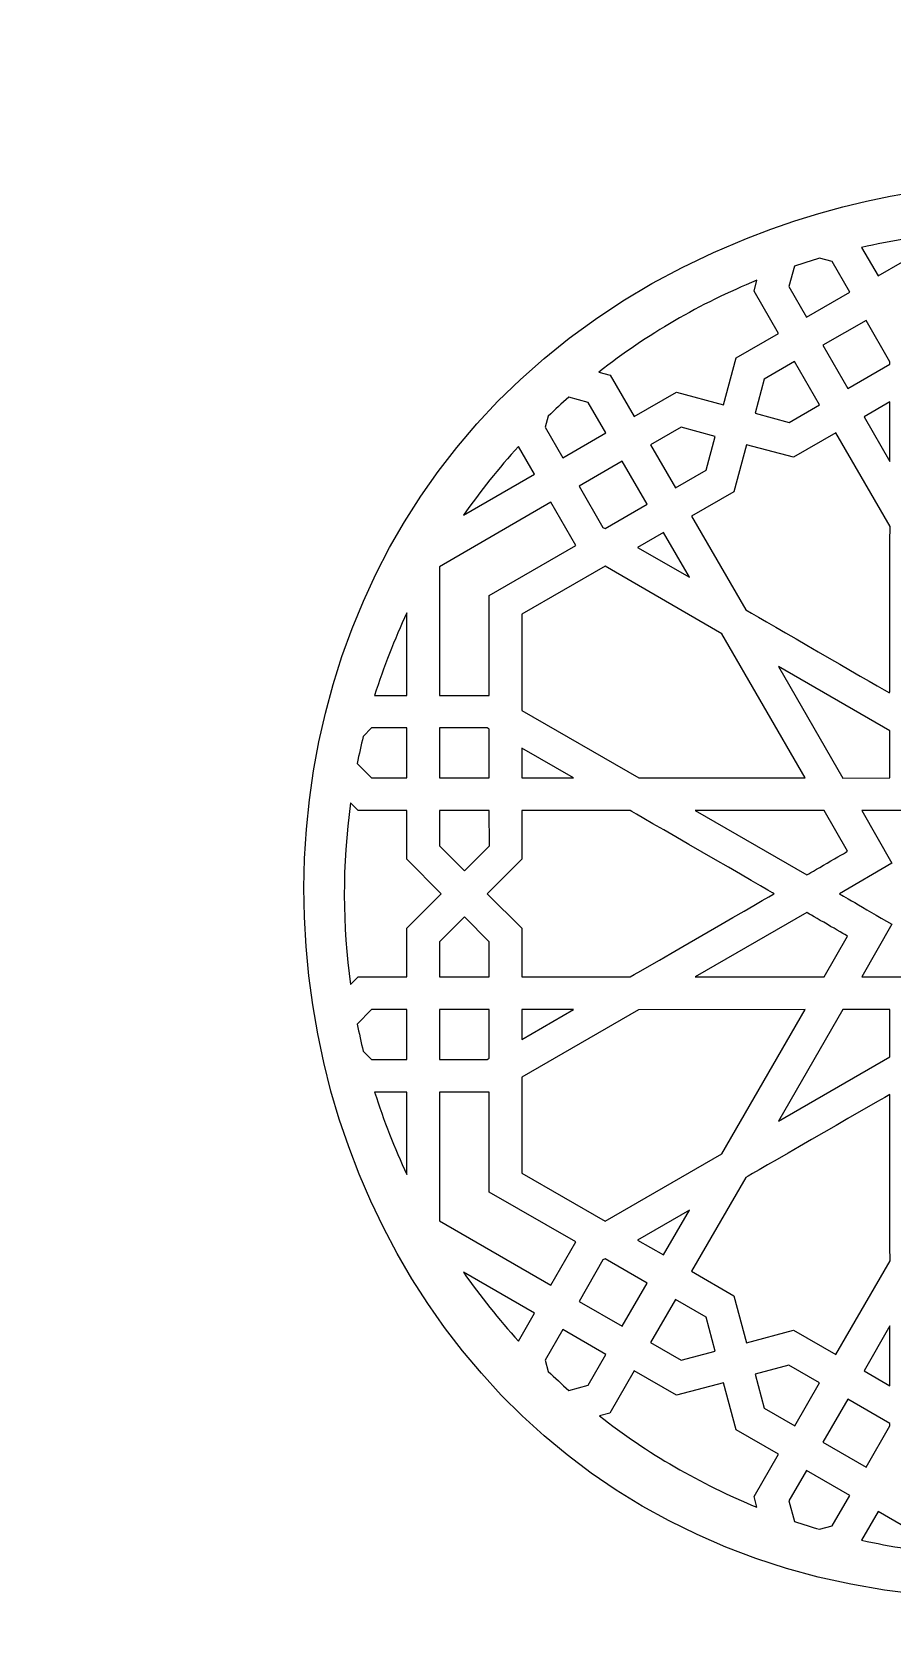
# Model space of a CAD drawing. Header units: millimetres. Extents: x -69 to 50, y -52 to 61.
# Drawn here: x -69 to -8.2, y -51.6 to 60.8 of the extents above; entities that cross this region are included whole.
import ezdxf

# ---------------------------------------------------------------- set-up
doc = ezdxf.new("R2010")
doc.units = ezdxf.units.MM
doc.header["$MEASUREMENT"] = 0
doc.layers.add('layer 1', color=7, linetype='Continuous')

msp = doc.modelspace()

# ---------------------------------------------------------------- linework, layer by layer
at = {"layer": 'layer 1', "color": 250}
for points, knots in [([(49.8475, -1.6363), (49.8475, -1.6363), (49.8475, -0.0005), (49.8475, -0.0005), (49.8475, -0.0005), (49.2806, 31.4816), (18.2701, 60.8286), (-18.4664, 46.2231), (-18.4664, 46.2231), (-68.9803, 26.1412), (-55.4036, -51.5761), (1.4401, -49.8909), (1.4401, -49.8909), (14.1111, -49.5135), (25.66, -44.4013), (34.3091, -36.1545), (34.3091, -36.1545), (44.9496, -26.0077), (49.6583, -13.7186), (49.8475, -1.6363)], [0, 0, 0, 0, 0.16666667, 0.16666667, 0.16666667, 0.16666667, 0.33333333, 0.33333333, 0.33333333, 0.33333333, 0.5, 0.5, 0.5, 0.5, 0.66666667, 0.66666667, 0.66666667, 0.66666667, 1, 1, 1, 1]), ([(-4.0026, 46.561), (-4.0026, 46.561), (-9.1581, 43.5769), (-9.1581, 43.5769), (-9.1581, 43.5769), (-9.1581, 43.5769), (-10.3254, 45.593), (-10.3254, 45.593), (-10.3254, 45.593), (-8.2652, 46.0551), (-6.1549, 46.3811), (-4.0026, 46.561)], [0, 0, 0, 0, 0.25, 0.25, 0.25, 0.25, 0.5, 0.5, 0.5, 0.5, 1, 1, 1, 1]), ([(-13.2898, 44.8243), (-13.2898, 44.8243), (-12.4015, 44.5841), (-12.4015, 44.5841), (-12.4015, 44.5841), (-12.4015, 44.5841), (-11.1538, 42.4279), (-11.1538, 42.4279), (-11.1538, 42.4279), (-11.1538, 42.4279), (-14.2102, 40.6633), (-14.2102, 40.6633), (-14.2102, 40.6633), (-14.2102, 40.6633), (-15.4577, 42.8286), (-15.4577, 42.8286), (-15.4577, 42.8286), (-15.4577, 42.8286), (-15.0697, 44.2637), (-15.0697, 44.2637), (-15.0697, 44.2637), (-14.4818, 44.4631), (-13.8874, 44.6479), (-13.2898, 44.8243)], [0, 0, 0, 0, 0.14285714, 0.14285714, 0.14285714, 0.14285714, 0.28571429, 0.28571429, 0.28571429, 0.28571429, 0.42857143, 0.42857143, 0.42857143, 0.42857143, 0.57142857, 0.57142857, 0.57142857, 0.57142857, 0.71428571, 0.71428571, 0.71428571, 0.71428571, 1, 1, 1, 1]), ([(-17.7199, 43.2703), (-17.7199, 43.2703), (-17.9258, 42.4988), (-17.9258, 42.4988), (-17.9258, 42.4988), (-17.9258, 42.4988), (-16.206, 39.5139), (-16.206, 39.5139), (-16.206, 39.5139), (-16.206, 39.5139), (-19.1908, 37.7941), (-19.1908, 37.7941), (-19.1908, 37.7941), (-19.1908, 37.7941), (-20.0817, 34.4618), (-20.0817, 34.4618), (-20.0817, 34.4618), (-20.0817, 34.4618), (-23.4148, 35.3529), (-23.4148, 35.3529), (-23.4148, 35.3529), (-23.4148, 35.3529), (-26.3996, 33.6331), (-26.3996, 33.6331), (-26.3996, 33.6331), (-26.3996, 33.6331), (-28.0927, 36.5559), (-28.0927, 36.5559), (-28.0927, 36.5559), (-28.0927, 36.5559), (-28.8897, 36.7813), (-28.8897, 36.7813), (-28.8897, 36.7813), (-25.508, 39.4303), (-21.7531, 41.6228), (-17.7199, 43.2703)], [0, 0, 0, 0, 0.1, 0.1, 0.1, 0.1, 0.2, 0.2, 0.2, 0.2, 0.3, 0.3, 0.3, 0.3, 0.4, 0.4, 0.4, 0.4, 0.5, 0.5, 0.5, 0.5, 0.6, 0.6, 0.6, 0.6, 0.7, 0.7, 0.7, 0.7, 0.8, 0.8, 0.8, 0.8, 1, 1, 1, 1]), ([(-11.2963, 35.62), (-11.2963, 35.62), (-13.0609, 38.6764), (-13.0609, 38.6764), (-13.0609, 38.6764), (-13.0609, 38.6764), (-10.0044, 40.4319), (-10.0044, 40.4319), (-10.0044, 40.4319), (-10.0044, 40.4319), (-8.3206, 37.5091), (-8.3206, 37.5091), (-8.3206, 37.5091), (-8.3206, 37.5091), (-8.3206, 37.3398), (-8.3206, 37.3398), (-8.3206, 37.3398), (-8.3206, 37.3398), (-11.2963, 35.62), (-11.2963, 35.62)], [0, 0, 0, 0, 0.16666667, 0.16666667, 0.16666667, 0.16666667, 0.33333333, 0.33333333, 0.33333333, 0.33333333, 0.5, 0.5, 0.5, 0.5, 0.66666667, 0.66666667, 0.66666667, 0.66666667, 1, 1, 1, 1]), ([(-17.8542, 33.8649), (-17.8542, 33.8649), (-17.2131, 36.2705), (-17.2131, 36.2705), (-17.2131, 36.2705), (-17.2131, 36.2705), (-15.0563, 37.5179), (-15.0563, 37.5179), (-15.0563, 37.5179), (-15.0563, 37.5179), (-13.2926, 34.4706), (-13.2926, 34.4706), (-13.2926, 34.4706), (-13.2926, 34.4706), (-15.4489, 33.2232), (-15.4489, 33.2232), (-15.4489, 33.2232), (-15.4489, 33.2232), (-17.8542, 33.8649), (-17.8542, 33.8649)], [0, 0, 0, 0, 0.16666667, 0.16666667, 0.16666667, 0.16666667, 0.33333333, 0.33333333, 0.33333333, 0.33333333, 0.5, 0.5, 0.5, 0.5, 0.66666667, 0.66666667, 0.66666667, 0.66666667, 1, 1, 1, 1]), ([(-31.0225, 35.004), (-31.0225, 35.004), (-29.6427, 34.6311), (-29.6427, 34.6311), (-29.6427, 34.6311), (-29.6427, 34.6311), (-28.3956, 32.4746), (-28.3956, 32.4746), (-28.3956, 32.4746), (-28.3956, 32.4746), (-31.4427, 30.7107), (-31.4427, 30.7107), (-31.4427, 30.7107), (-31.4427, 30.7107), (-32.6901, 32.8757), (-32.6901, 32.8757), (-32.6901, 32.8757), (-32.6901, 32.8757), (-32.4802, 33.6635), (-32.4802, 33.6635), (-32.4802, 33.6635), (-32.0041, 34.1207), (-31.5175, 34.5669), (-31.0225, 35.004)], [0, 0, 0, 0, 0.14285714, 0.14285714, 0.14285714, 0.14285714, 0.28571429, 0.28571429, 0.28571429, 0.28571429, 0.42857143, 0.42857143, 0.42857143, 0.42857143, 0.57142857, 0.57142857, 0.57142857, 0.57142857, 0.71428571, 0.71428571, 0.71428571, 0.71428571, 1, 1, 1, 1]), ([(-8.3206, 34.6844), (-8.3206, 34.6844), (-8.3206, 30.461), (-8.3206, 30.461), (-8.3206, 30.461), (-8.3206, 30.461), (-10.1469, 33.6243), (-10.1469, 33.6243), (-10.1469, 33.6243), (-10.1469, 33.6243), (-8.3206, 34.6844), (-8.3206, 34.6844)], [0, 0, 0, 0, 0.25, 0.25, 0.25, 0.25, 0.5, 0.5, 0.5, 0.5, 1, 1, 1, 1]), ([(-21.3207, 29.8372), (-21.3207, 29.8372), (-23.4859, 28.5898), (-23.4859, 28.5898), (-23.4859, 28.5898), (-23.4859, 28.5898), (-25.2503, 31.6371), (-25.2503, 31.6371), (-25.2503, 31.6371), (-25.2503, 31.6371), (-23.0849, 32.8845), (-23.0849, 32.8845), (-23.0849, 32.8845), (-23.0849, 32.8845), (-20.6791, 32.234), (-20.6791, 32.234), (-20.6791, 32.234), (-20.6791, 32.234), (-21.3207, 29.8372), (-21.3207, 29.8372)], [0, 0, 0, 0, 0.16666667, 0.16666667, 0.16666667, 0.16666667, 0.33333333, 0.33333333, 0.33333333, 0.33333333, 0.5, 0.5, 0.5, 0.5, 0.66666667, 0.66666667, 0.66666667, 0.66666667, 1, 1, 1, 1]), ([(-34.5699, 31.5246), (-34.5699, 31.5246), (-33.4389, 29.561), (-33.4389, 29.561), (-33.4389, 29.561), (-33.4389, 29.561), (-38.4723, 26.6584), (-38.4723, 26.6584), (-38.4723, 26.6584), (-37.2785, 28.3669), (-35.9751, 29.9925), (-34.5699, 31.5246)], [0, 0, 0, 0, 0.25, 0.25, 0.25, 0.25, 0.5, 0.5, 0.5, 0.5, 1, 1, 1, 1]), ([(-15.1278, 30.7552), (-15.1278, 30.7552), (-12.1433, 32.4746), (-12.1433, 32.4746), (-12.1433, 32.4746), (-12.1433, 32.4746), (-8.3114, 25.8544), (-8.3114, 25.8544), (-8.3114, 25.8544), (-8.3206, 25.079), (-8.3206, 22.5577), (-8.3206, 14.146), (-8.3206, 14.146), (-8.3206, 14.146), (-8.3471, 14.164), (-8.3471, 14.164), (-8.3471, 14.164), (-8.3471, 14.164), (-8.3471, 14.1016), (-8.3471, 14.1016), (-8.3471, 14.1016), (-10.106, 15.1091), (-16.6738, 18.917), (-18.5142, 19.9648), (-18.5142, 19.9648), (-18.5142, 19.9648), (-22.3366, 26.585), (-22.3366, 26.585), (-22.3366, 26.585), (-22.3366, 26.585), (-19.3512, 28.3136), (-19.3512, 28.3136), (-19.3512, 28.3136), (-19.3512, 28.3136), (-18.4514, 31.6463), (-18.4514, 31.6463), (-18.4514, 31.6463), (-18.4514, 31.6463), (-15.1278, 30.7552), (-15.1278, 30.7552)], [0, 0, 0, 0, 0.09090909, 0.09090909, 0.09090909, 0.09090909, 0.18181818, 0.18181818, 0.18181818, 0.18181818, 0.27272727, 0.27272727, 0.27272727, 0.27272727, 0.36363636, 0.36363636, 0.36363636, 0.36363636, 0.45454545, 0.45454545, 0.45454545, 0.45454545, 0.54545455, 0.54545455, 0.54545455, 0.54545455, 0.63636364, 0.63636364, 0.63636364, 0.63636364, 0.72727273, 0.72727273, 0.72727273, 0.72727273, 0.81818182, 0.81818182, 0.81818182, 0.81818182, 1, 1, 1, 1]), ([(-28.4574, 25.7119), (-28.4574, 25.7119), (-28.6094, 25.8008), (-28.6094, 25.8008), (-28.6094, 25.8008), (-28.6094, 25.8008), (-30.293, 28.7235), (-30.293, 28.7235), (-30.293, 28.7235), (-30.293, 28.7235), (-27.2372, 30.4878), (-27.2372, 30.4878), (-27.2372, 30.4878), (-27.2372, 30.4878), (-25.4818, 27.4317), (-25.4818, 27.4317), (-25.4818, 27.4317), (-25.4818, 27.4317), (-28.4574, 25.7119), (-28.4574, 25.7119)], [0, 0, 0, 0, 0.16666667, 0.16666667, 0.16666667, 0.16666667, 0.33333333, 0.33333333, 0.33333333, 0.33333333, 0.5, 0.5, 0.5, 0.5, 0.66666667, 0.66666667, 0.66666667, 0.66666667, 1, 1, 1, 1]), ([(-36.6466, 20.9892), (-36.6466, 20.9892), (-36.6466, 13.9234), (-36.6466, 13.9234), (-36.6466, 13.9234), (-36.6466, 13.9234), (-40.1658, 13.9234), (-40.1658, 13.9234), (-40.1658, 13.9234), (-40.1658, 13.9234), (-40.1658, 23.0209), (-40.1658, 23.0209), (-40.1658, 23.0209), (-40.1658, 23.0209), (-32.2893, 27.5742), (-32.2893, 27.5742), (-32.2893, 27.5742), (-32.2893, 27.5742), (-30.525, 24.5181), (-30.525, 24.5181), (-30.525, 24.5181), (-30.525, 24.5181), (-36.6466, 20.9892), (-36.6466, 20.9892)], [0, 0, 0, 0, 0.14285714, 0.14285714, 0.14285714, 0.14285714, 0.28571429, 0.28571429, 0.28571429, 0.28571429, 0.42857143, 0.42857143, 0.42857143, 0.42857143, 0.57142857, 0.57142857, 0.57142857, 0.57142857, 0.71428571, 0.71428571, 0.71428571, 0.71428571, 1, 1, 1, 1]), ([(-24.332, 25.4445), (-24.332, 25.4445), (-22.4964, 22.2723), (-22.4964, 22.2723), (-22.4964, 22.2723), (-22.4964, 22.2723), (-26.159, 24.384), (-26.159, 24.384), (-26.159, 24.384), (-26.159, 24.384), (-24.332, 25.4445), (-24.332, 25.4445)], [0, 0, 0, 0, 0.25, 0.25, 0.25, 0.25, 0.5, 0.5, 0.5, 0.5, 1, 1, 1, 1]), ([(-28.4574, 23.0565), (-28.4574, 23.0565), (-20.207, 18.2898), (-20.207, 18.2898), (-20.207, 18.2898), (-20.207, 18.2898), (-14.3171, 8.0959), (-14.3171, 8.0959), (-14.3171, 8.0959), (-14.3171, 8.0959), (-26.0787, 8.0959), (-26.0787, 8.0959), (-26.0787, 8.0959), (-26.0787, 8.0959), (-34.3386, 12.8718), (-34.3386, 12.8718), (-34.3386, 12.8718), (-34.3386, 12.8718), (-34.3386, 19.6617), (-34.3386, 19.6617), (-34.3386, 19.6617), (-34.3386, 19.6617), (-28.4574, 23.0565), (-28.4574, 23.0565)], [0, 0, 0, 0, 0.14285714, 0.14285714, 0.14285714, 0.14285714, 0.28571429, 0.28571429, 0.28571429, 0.28571429, 0.42857143, 0.42857143, 0.42857143, 0.42857143, 0.57142857, 0.57142857, 0.57142857, 0.57142857, 0.71428571, 0.71428571, 0.71428571, 0.71428571, 1, 1, 1, 1]), ([(-44.7459, 13.9234), (-44.1146, 15.9311), (-43.3496, 17.8798), (-42.4649, 19.7616), (-42.4649, 19.7616), (-42.4649, 19.7616), (-42.4649, 13.9234), (-42.4649, 13.9234), (-42.4649, 13.9234), (-42.4649, 13.9234), (-44.7459, 13.9234), (-44.7459, 13.9234)], [0, 0, 0, 0, 0.25, 0.25, 0.25, 0.25, 0.5, 0.5, 0.5, 0.5, 1, 1, 1, 1]), ([(-11.6529, 8.0871), (-11.6529, 8.0871), (-16.206, 15.9815), (-16.206, 15.9815), (-16.206, 15.9815), (-16.206, 15.9815), (-8.3206, 11.4286), (-8.3206, 11.4286), (-8.3206, 11.4286), (-8.3206, 11.4286), (-8.3206, 8.0959), (-8.3206, 8.0959), (-8.3206, 8.0959), (-8.3206, 8.0959), (-11.6529, 8.0871), (-11.6529, 8.0871)], [0, 0, 0, 0, 0.2, 0.2, 0.2, 0.2, 0.4, 0.4, 0.4, 0.4, 0.6, 0.6, 0.6, 0.6, 1, 1, 1, 1]), ([(-44.9596, 11.6247), (-44.9596, 11.6247), (-42.4649, 11.6247), (-42.4649, 11.6247), (-42.4649, 11.6247), (-42.4649, 11.6247), (-42.4649, 8.0959), (-42.4649, 8.0959), (-42.4649, 8.0959), (-42.4649, 8.0959), (-44.9596, 8.0959), (-44.9596, 8.0959), (-44.9596, 8.0959), (-44.9596, 8.0959), (-45.9782, 9.1147), (-45.9782, 9.1147), (-45.9782, 9.1147), (-45.8492, 9.7596), (-45.7055, 10.3992), (-45.5502, 11.0338), (-45.5502, 11.0338), (-45.5502, 11.0338), (-44.9596, 11.6247), (-44.9596, 11.6247)], [0, 0, 0, 0, 0.14285714, 0.14285714, 0.14285714, 0.14285714, 0.28571429, 0.28571429, 0.28571429, 0.28571429, 0.42857143, 0.42857143, 0.42857143, 0.42857143, 0.57142857, 0.57142857, 0.57142857, 0.57142857, 0.71428571, 0.71428571, 0.71428571, 0.71428571, 1, 1, 1, 1]), ([(-40.1658, 8.0959), (-40.1658, 8.0959), (-40.1658, 11.6247), (-40.1658, 11.6247), (-40.1658, 11.6247), (-40.1658, 11.6247), (-36.7891, 11.6247), (-36.7891, 11.6247), (-36.7891, 11.6247), (-36.7891, 11.6247), (-36.6466, 11.5355), (-36.6466, 11.5355), (-36.6466, 11.5355), (-36.6466, 11.5355), (-36.6466, 8.0959), (-36.6466, 8.0959), (-36.6466, 8.0959), (-36.6466, 8.0959), (-40.1658, 8.0959), (-40.1658, 8.0959)], [0, 0, 0, 0, 0.16666667, 0.16666667, 0.16666667, 0.16666667, 0.33333333, 0.33333333, 0.33333333, 0.33333333, 0.5, 0.5, 0.5, 0.5, 0.66666667, 0.66666667, 0.66666667, 0.66666667, 1, 1, 1, 1]), ([(5.7577, -5.9736), (5.7464, -7.438), (5.7489, -6.5613), (5.7489, -10.2771), (5.7489, -10.2771), (1.6715, -7.9382), (3.9148, -9.2068), (2.0154, -8.1386), (2.0154, -8.1386), (2.0154, -8.1386), (-0.1316, -11.8544), (-0.1316, -11.8544), (-0.1316, -11.8544), (-0.1316, -11.8544), (-2.2789, -8.1386), (-2.2789, -8.1386), (-2.2789, -8.1386), (-4.1494, -9.1909), (-2.0161, -7.9848), (-6.0124, -10.2771), (-6.0124, -10.2771), (-6.0124, -8.3192), (-6.0219, -8.3291), (-6.0219, -5.9736), (-6.0219, -5.9736), (-6.0219, -5.9736), (-10.3163, -5.9736), (-10.3163, -5.9736), (-10.3163, -5.9736), (-10.3163, -5.9736), (-8.1781, -2.249), (-8.1781, -2.249), (-8.1781, -2.249), (-10.2376, -1.0506), (-11.8935, -0.0928), (-11.8935, -0.0928), (-11.8935, -0.0928), (-11.8935, -0.0928), (-8.1781, 2.0726), (-8.1781, 2.0726), (-8.1781, 2.0726), (-8.1781, 2.0726), (-10.3163, 5.7884), (-10.3163, 5.7884), (-10.3163, 5.7884), (-10.3163, 5.7884), (-6.0219, 5.7972), (-6.0219, 5.7972), (-6.0219, 5.7972), (-6.0219, 8.5157), (-6.0124, 6.6456), (-6.0124, 10.1007), (-6.0124, 10.1007), (-3.0473, 8.3785), (-3.17, 8.4547), (-2.2789, 7.9534), (-2.2789, 7.9534), (-2.2789, 7.9534), (-0.1316, 11.6692), (-0.1316, 11.6692), (-0.1316, 11.6692), (-0.1316, 11.6692), (2.0154, 7.9534), (2.0154, 7.9534), (2.0154, 7.9534), (2.3509, 8.1421), (5.5192, 9.9547), (5.7489, 10.1007), (5.7489, 10.1007), (5.7489, 6.3144), (5.7468, 7.233), (5.7577, 5.7972), (5.7577, 5.7972), (5.7577, 5.7972), (10.0524, 5.7884), (10.0524, 5.7884), (10.0524, 5.7884), (10.0524, 5.7884), (7.9054, 2.0726), (7.9054, 2.0726), (7.9054, 2.0726), (9.2375, 1.2926), (11.629, -0.0924), (11.63, -0.0928), (11.63, -0.0928), (11.3471, -0.254), (8.8046, -1.7226), (7.9054, -2.249), (7.9054, -2.249), (7.9054, -2.249), (10.0524, -5.9736), (10.0524, -5.9736), (10.0524, -5.9736), (10.0524, -5.9736), (5.7577, -5.9736), (5.7577, -5.9736)], [0, 0, 0, 0, 0.04, 0.04, 0.04, 0.04, 0.08, 0.08, 0.08, 0.08, 0.12, 0.12, 0.12, 0.12, 0.16, 0.16, 0.16, 0.16, 0.2, 0.2, 0.2, 0.2, 0.24, 0.24, 0.24, 0.24, 0.28, 0.28, 0.28, 0.28, 0.32, 0.32, 0.32, 0.32, 0.36, 0.36, 0.36, 0.36, 0.4, 0.4, 0.4, 0.4, 0.44, 0.44, 0.44, 0.44, 0.48, 0.48, 0.48, 0.48, 0.52, 0.52, 0.52, 0.52, 0.56, 0.56, 0.56, 0.56, 0.6, 0.6, 0.6, 0.6, 0.64, 0.64, 0.64, 0.64, 0.68, 0.68, 0.68, 0.68, 0.72, 0.72, 0.72, 0.72, 0.76, 0.76, 0.76, 0.76, 0.8, 0.8, 0.8, 0.8, 0.84, 0.84, 0.84, 0.84, 0.88, 0.88, 0.88, 0.88, 0.92, 0.92, 0.92, 0.92, 1, 1, 1, 1]), ([(-34.3386, 8.0959), (-34.3386, 8.0959), (-34.3386, 10.2076), (-34.3386, 10.2076), (-34.3386, 10.2076), (-34.3386, 10.2076), (-30.6853, 8.0959), (-30.6853, 8.0959), (-30.6853, 8.0959), (-30.6853, 8.0959), (-34.3386, 8.0959), (-34.3386, 8.0959)], [0, 0, 0, 0, 0.25, 0.25, 0.25, 0.25, 0.5, 0.5, 0.5, 0.5, 1, 1, 1, 1]), ([(-46.4472, 6.3288), (-46.4472, 6.3288), (-45.9134, 5.7972), (-45.9134, 5.7972), (-45.9134, 5.7972), (-45.9134, 5.7972), (-42.4649, 5.7972), (-42.4649, 5.7972), (-42.4649, 5.7972), (-42.4649, 5.7972), (-42.4649, 2.3488), (-42.4649, 2.3488), (-42.4649, 2.3488), (-42.4649, 2.3488), (-40.0323, -0.0928), (-40.0323, -0.0928), (-40.0323, -0.0928), (-40.0323, -0.0928), (-42.4649, -2.5252), (-42.4649, -2.5252), (-42.4649, -2.5252), (-42.4649, -2.5252), (-42.4649, -5.9736), (-42.4649, -5.9736), (-42.4649, -5.9736), (-42.4649, -5.9736), (-45.9134, -5.9736), (-45.9134, -5.9736), (-45.9134, -5.9736), (-45.9134, -5.9736), (-46.448, -6.508), (-46.448, -6.508), (-46.448, -6.508), (-47.018, -2.3678), (-47.0549, 1.9188), (-46.4472, 6.3288)], [0, 0, 0, 0, 0.1, 0.1, 0.1, 0.1, 0.2, 0.2, 0.2, 0.2, 0.3, 0.3, 0.3, 0.3, 0.4, 0.4, 0.4, 0.4, 0.5, 0.5, 0.5, 0.5, 0.6, 0.6, 0.6, 0.6, 0.7, 0.7, 0.7, 0.7, 0.8, 0.8, 0.8, 0.8, 1, 1, 1, 1]), ([(-36.6466, 5.7972), (-36.6466, 5.7972), (-36.6378, 3.302), (-36.6378, 3.302), (-36.6378, 3.302), (-36.6378, 3.302), (-38.4016, 1.5381), (-38.4016, 1.5381), (-38.4016, 1.5381), (-38.4016, 1.5381), (-40.1658, 3.302), (-40.1658, 3.302), (-40.1658, 3.302), (-40.1658, 3.302), (-40.1658, 5.7972), (-40.1658, 5.7972), (-40.1658, 5.7972), (-40.1658, 5.7972), (-36.6466, 5.7972), (-36.6466, 5.7972)], [0, 0, 0, 0, 0.16666667, 0.16666667, 0.16666667, 0.16666667, 0.33333333, 0.33333333, 0.33333333, 0.33333333, 0.5, 0.5, 0.5, 0.5, 0.66666667, 0.66666667, 0.66666667, 0.66666667, 1, 1, 1, 1]), ([(-34.3386, -5.9736), (-34.3386, -5.9736), (-34.3386, -2.5252), (-34.3386, -2.5252), (-34.3386, -2.5252), (-34.3386, -2.5252), (-36.78, -0.0928), (-36.78, -0.0928), (-36.78, -0.0928), (-36.78, -0.0928), (-34.3386, 2.3488), (-34.3386, 2.3488), (-34.3386, 2.3488), (-34.3386, 2.3488), (-34.3386, 5.7972), (-34.3386, 5.7972), (-34.3386, 5.7972), (-34.3386, 5.7972), (-26.6934, 5.7972), (-26.6934, 5.7972), (-26.6934, 5.7972), (-26.6016, 5.7439), (-16.591, -0.0473), (-16.4999, -0.0928), (-16.4999, -0.0928), (-16.4999, -0.0928), (-25.5437, -5.3146), (-26.6934, -5.9736), (-26.6934, -5.9736), (-26.6934, -5.9736), (-34.3386, -5.9736), (-34.3386, -5.9736)], [0, 0, 0, 0, 0.11111111, 0.11111111, 0.11111111, 0.11111111, 0.22222222, 0.22222222, 0.22222222, 0.22222222, 0.33333333, 0.33333333, 0.33333333, 0.33333333, 0.44444444, 0.44444444, 0.44444444, 0.44444444, 0.55555556, 0.55555556, 0.55555556, 0.55555556, 0.66666667, 0.66666667, 0.66666667, 0.66666667, 0.77777778, 0.77777778, 0.77777778, 0.77777778, 1, 1, 1, 1]), ([(-22.096, 5.7972), (-22.096, 5.7972), (-12.9808, 5.7972), (-12.9808, 5.7972), (-12.9808, 5.7972), (-12.9808, 5.7972), (-11.3143, 2.9101), (-11.3143, 2.9101), (-11.3143, 2.9101), (-11.4056, 2.8572), (-14.109, 1.2869), (-14.2014, 1.2351), (-14.2014, 1.2351), (-14.2014, 1.2351), (-22.096, 5.7972), (-22.096, 5.7972)], [0, 0, 0, 0, 0.2, 0.2, 0.2, 0.2, 0.4, 0.4, 0.4, 0.4, 0.6, 0.6, 0.6, 0.6, 1, 1, 1, 1]), ([(-40.1658, -5.9736), (-40.1658, -5.9736), (-40.1658, -3.4787), (-40.1658, -3.4787), (-40.1658, -3.4787), (-40.1658, -3.4787), (-38.4016, -1.7233), (-38.4016, -1.7233), (-38.4016, -1.7233), (-38.4016, -1.7233), (-36.6466, -3.4787), (-36.6466, -3.4787), (-36.6466, -3.4787), (-36.6466, -3.4787), (-36.6466, -5.9736), (-36.6466, -5.9736), (-36.6466, -5.9736), (-36.6466, -5.9736), (-40.1658, -5.9736), (-40.1658, -5.9736)], [0, 0, 0, 0, 0.16666667, 0.16666667, 0.16666667, 0.16666667, 0.33333333, 0.33333333, 0.33333333, 0.33333333, 0.5, 0.5, 0.5, 0.5, 0.66666667, 0.66666667, 0.66666667, 0.66666667, 1, 1, 1, 1]), ([(-12.9808, -5.9736), (-12.9808, -5.9736), (-22.096, -5.9736), (-22.096, -5.9736), (-22.096, -5.9736), (-22.096, -5.9736), (-14.2014, -1.4203), (-14.2014, -1.4203), (-14.2014, -1.4203), (-13.9545, -1.5603), (-11.5609, -2.9439), (-11.3143, -3.0864), (-11.3143, -3.0864), (-11.3143, -3.0864), (-12.9808, -5.9736), (-12.9808, -5.9736)], [0, 0, 0, 0, 0.2, 0.2, 0.2, 0.2, 0.4, 0.4, 0.4, 0.4, 0.6, 0.6, 0.6, 0.6, 1, 1, 1, 1]), ([(-45.5499, -11.2194), (-45.7054, -10.5844), (-45.849, -9.9448), (-45.9782, -9.2999), (-45.9782, -9.2999), (-45.9782, -9.2999), (-44.9596, -8.2811), (-44.9596, -8.2811), (-44.9596, -8.2811), (-44.9596, -8.2811), (-42.4649, -8.2811), (-42.4649, -8.2811), (-42.4649, -8.2811), (-42.4649, -8.2811), (-42.4649, -11.8096), (-42.4649, -11.8096), (-42.4649, -11.8096), (-42.4649, -11.8096), (-44.9596, -11.8096), (-44.9596, -11.8096), (-44.9596, -11.8096), (-44.9596, -11.8096), (-45.5499, -11.2194), (-45.5499, -11.2194)], [0, 0, 0, 0, 0.14285714, 0.14285714, 0.14285714, 0.14285714, 0.28571429, 0.28571429, 0.28571429, 0.28571429, 0.42857143, 0.42857143, 0.42857143, 0.42857143, 0.57142857, 0.57142857, 0.57142857, 0.57142857, 0.71428571, 0.71428571, 0.71428571, 0.71428571, 1, 1, 1, 1]), ([(-36.6466, -8.2811), (-36.6466, -8.2811), (-36.6466, -11.7207), (-36.6466, -11.7207), (-36.6466, -11.7207), (-36.6466, -11.7207), (-36.7891, -11.8096), (-36.7891, -11.8096), (-36.7891, -11.8096), (-36.7891, -11.8096), (-40.1658, -11.8096), (-40.1658, -11.8096), (-40.1658, -11.8096), (-40.1658, -11.8096), (-40.1658, -8.2811), (-40.1658, -8.2811), (-40.1658, -8.2811), (-40.1658, -8.2811), (-36.6466, -8.2811), (-36.6466, -8.2811)], [0, 0, 0, 0, 0.16666667, 0.16666667, 0.16666667, 0.16666667, 0.33333333, 0.33333333, 0.33333333, 0.33333333, 0.5, 0.5, 0.5, 0.5, 0.66666667, 0.66666667, 0.66666667, 0.66666667, 1, 1, 1, 1]), ([(-34.3386, -19.8381), (-34.3386, -19.8381), (-34.3386, -13.0482), (-34.3386, -13.0482), (-34.3386, -13.0482), (-34.3386, -13.0482), (-26.0879, -8.2903), (-26.0879, -8.2903), (-26.0879, -8.2903), (-26.0879, -8.2903), (-14.3171, -8.2811), (-14.3171, -8.2811), (-14.3171, -8.2811), (-14.3171, -8.2811), (-20.1982, -18.4658), (-20.1982, -18.4658), (-20.1982, -18.4658), (-20.1982, -18.4658), (-28.4574, -23.2329), (-28.4574, -23.2329), (-28.4574, -23.2329), (-28.4574, -23.2329), (-34.3386, -19.8381), (-34.3386, -19.8381)], [0, 0, 0, 0, 0.14285714, 0.14285714, 0.14285714, 0.14285714, 0.28571429, 0.28571429, 0.28571429, 0.28571429, 0.42857143, 0.42857143, 0.42857143, 0.42857143, 0.57142857, 0.57142857, 0.57142857, 0.57142857, 0.71428571, 0.71428571, 0.71428571, 0.71428571, 1, 1, 1, 1]), ([(-30.6853, -8.2811), (-30.6853, -8.2811), (-34.3386, -10.3932), (-34.3386, -10.3932), (-34.3386, -10.3932), (-34.3386, -10.3932), (-34.3386, -8.2811), (-34.3386, -8.2811), (-34.3386, -8.2811), (-34.3386, -8.2811), (-30.6853, -8.2811), (-30.6853, -8.2811)], [0, 0, 0, 0, 0.25, 0.25, 0.25, 0.25, 0.5, 0.5, 0.5, 0.5, 1, 1, 1, 1]), ([(-8.3206, -8.2723), (-8.3206, -8.2723), (-8.3206, -11.6138), (-8.3206, -11.6138), (-8.3206, -11.6138), (-8.3206, -11.6138), (-16.206, -16.1667), (-16.206, -16.1667), (-16.206, -16.1667), (-16.206, -16.1667), (-11.6529, -8.2723), (-11.6529, -8.2723), (-11.6529, -8.2723), (-11.6529, -8.2723), (-8.3206, -8.2723), (-8.3206, -8.2723)], [0, 0, 0, 0, 0.2, 0.2, 0.2, 0.2, 0.4, 0.4, 0.4, 0.4, 0.6, 0.6, 0.6, 0.6, 1, 1, 1, 1]), ([(-44.7454, -14.1086), (-44.7454, -14.1086), (-42.4649, -14.1086), (-42.4649, -14.1086), (-42.4649, -14.1086), (-42.4649, -14.1086), (-42.4649, -19.946), (-42.4649, -19.946), (-42.4649, -19.946), (-43.3496, -18.0647), (-44.1144, -16.1159), (-44.7454, -14.1086)], [0, 0, 0, 0, 0.25, 0.25, 0.25, 0.25, 0.5, 0.5, 0.5, 0.5, 1, 1, 1, 1]), ([(-40.1658, -14.1086), (-40.1658, -14.1086), (-36.6466, -14.1086), (-36.6466, -14.1086), (-36.6466, -14.1086), (-36.6466, -14.1086), (-36.6466, -21.1744), (-36.6466, -21.1744), (-36.6466, -21.1744), (-36.6466, -21.1744), (-30.525, -24.7028), (-30.525, -24.7028), (-30.525, -24.7028), (-30.525, -24.7028), (-32.2893, -27.7505), (-32.2893, -27.7505), (-32.2893, -27.7505), (-32.2893, -27.7505), (-40.1658, -23.206), (-40.1658, -23.206), (-40.1658, -23.206), (-40.1658, -23.206), (-40.1658, -14.1086), (-40.1658, -14.1086)], [0, 0, 0, 0, 0.14285714, 0.14285714, 0.14285714, 0.14285714, 0.28571429, 0.28571429, 0.28571429, 0.28571429, 0.42857143, 0.42857143, 0.42857143, 0.42857143, 0.57142857, 0.57142857, 0.57142857, 0.57142857, 0.71428571, 0.71428571, 0.71428571, 0.71428571, 1, 1, 1, 1]), ([(-12.1433, -32.6602), (-12.1433, -32.6602), (-15.1278, -30.9312), (-15.1278, -30.9312), (-15.1278, -30.9312), (-15.1278, -30.9312), (-18.4514, -31.8223), (-18.4514, -31.8223), (-18.4514, -31.8223), (-18.4514, -31.8223), (-19.3512, -28.4988), (-19.3512, -28.4988), (-19.3512, -28.4988), (-19.3512, -28.4988), (-22.3366, -26.7702), (-22.3366, -26.7702), (-22.3366, -26.7702), (-22.3366, -26.7702), (-18.5142, -20.15), (-18.5142, -20.15), (-18.5142, -20.15), (-18.1113, -19.9204), (-9.8894, -15.1723), (-8.3206, -14.2691), (-8.3206, -14.2691), (-8.3206, -22.7338), (-8.3206, -25.2645), (-8.3114, -26.0395), (-8.3114, -26.0395), (-8.3114, -26.0395), (-12.1433, -32.6602), (-12.1433, -32.6602)], [0, 0, 0, 0, 0.11111111, 0.11111111, 0.11111111, 0.11111111, 0.22222222, 0.22222222, 0.22222222, 0.22222222, 0.33333333, 0.33333333, 0.33333333, 0.33333333, 0.44444444, 0.44444444, 0.44444444, 0.44444444, 0.55555556, 0.55555556, 0.55555556, 0.55555556, 0.66666667, 0.66666667, 0.66666667, 0.66666667, 0.77777778, 0.77777778, 0.77777778, 0.77777778, 1, 1, 1, 1]), ([(-26.159, -24.5696), (-26.159, -24.5696), (-22.4964, -22.4575), (-22.4964, -22.4575), (-22.4964, -22.4575), (-22.4964, -22.4575), (-24.332, -25.6209), (-24.332, -25.6209), (-24.332, -25.6209), (-24.332, -25.6209), (-26.159, -24.5696), (-26.159, -24.5696)], [0, 0, 0, 0, 0.25, 0.25, 0.25, 0.25, 0.5, 0.5, 0.5, 0.5, 1, 1, 1, 1]), ([(-38.4716, -26.8439), (-38.4716, -26.8439), (-33.4389, -29.7462), (-33.4389, -29.7462), (-33.4389, -29.7462), (-33.4389, -29.7462), (-34.5697, -31.7095), (-34.5697, -31.7095), (-34.5697, -31.7095), (-35.9745, -30.1777), (-37.278, -28.5521), (-38.4716, -26.8439)], [0, 0, 0, 0, 0.25, 0.25, 0.25, 0.25, 0.5, 0.5, 0.5, 0.5, 1, 1, 1, 1]), ([(-28.6094, -25.9771), (-28.6094, -25.9771), (-28.4574, -25.8971), (-28.4574, -25.8971), (-28.4574, -25.8971), (-28.4574, -25.8971), (-25.4818, -27.6169), (-25.4818, -27.6169), (-25.4818, -27.6169), (-25.4818, -27.6169), (-27.2372, -30.6641), (-27.2372, -30.6641), (-27.2372, -30.6641), (-27.2372, -30.6641), (-30.293, -28.8999), (-30.293, -28.8999), (-30.293, -28.8999), (-30.293, -28.8999), (-28.6094, -25.9771), (-28.6094, -25.9771)], [0, 0, 0, 0, 0.16666667, 0.16666667, 0.16666667, 0.16666667, 0.33333333, 0.33333333, 0.33333333, 0.33333333, 0.5, 0.5, 0.5, 0.5, 0.66666667, 0.66666667, 0.66666667, 0.66666667, 1, 1, 1, 1]), ([(-23.4859, -28.7663), (-23.4859, -28.7663), (-21.3207, -30.0137), (-21.3207, -30.0137), (-21.3207, -30.0137), (-21.3207, -30.0137), (-20.6791, -32.4196), (-20.6791, -32.4196), (-20.6791, -32.4196), (-20.6791, -32.4196), (-23.0849, -33.0609), (-23.0849, -33.0609), (-23.0849, -33.0609), (-23.0849, -33.0609), (-25.2503, -31.8135), (-25.2503, -31.8135), (-25.2503, -31.8135), (-25.2503, -31.8135), (-23.4859, -28.7663), (-23.4859, -28.7663)], [0, 0, 0, 0, 0.16666667, 0.16666667, 0.16666667, 0.16666667, 0.33333333, 0.33333333, 0.33333333, 0.33333333, 0.5, 0.5, 0.5, 0.5, 0.66666667, 0.66666667, 0.66666667, 0.66666667, 1, 1, 1, 1]), ([(-32.6901, -33.0521), (-32.6901, -33.0521), (-31.4427, -30.8956), (-31.4427, -30.8956), (-31.4427, -30.8956), (-31.4427, -30.8956), (-28.3956, -32.6602), (-28.3956, -32.6602), (-28.3956, -32.6602), (-28.3956, -32.6602), (-29.6427, -34.8164), (-29.6427, -34.8164), (-29.6427, -34.8164), (-29.6427, -34.8164), (-31.0218, -35.1892), (-31.0218, -35.1892), (-31.0218, -35.1892), (-31.5163, -34.7525), (-32.0026, -34.3065), (-32.4783, -33.8497), (-32.4783, -33.8497), (-32.4783, -33.8497), (-32.6901, -33.0521), (-32.6901, -33.0521)], [0, 0, 0, 0, 0.14285714, 0.14285714, 0.14285714, 0.14285714, 0.28571429, 0.28571429, 0.28571429, 0.28571429, 0.42857143, 0.42857143, 0.42857143, 0.42857143, 0.57142857, 0.57142857, 0.57142857, 0.57142857, 0.71428571, 0.71428571, 0.71428571, 0.71428571, 1, 1, 1, 1]), ([(-10.1469, -33.8095), (-10.1469, -33.8095), (-8.3206, -30.6374), (-8.3206, -30.6374), (-8.3206, -30.6374), (-8.3206, -30.6374), (-8.3206, -34.8696), (-8.3206, -34.8696), (-8.3206, -34.8696), (-8.3206, -34.8696), (-10.1469, -33.8095), (-10.1469, -33.8095)], [0, 0, 0, 0, 0.25, 0.25, 0.25, 0.25, 0.5, 0.5, 0.5, 0.5, 1, 1, 1, 1]), ([(-13.2926, -34.6559), (-13.2926, -34.6559), (-15.0478, -37.7031), (-15.0478, -37.7031), (-15.0478, -37.7031), (-15.0478, -37.7031), (-17.2131, -36.4557), (-17.2131, -36.4557), (-17.2131, -36.4557), (-17.2131, -36.4557), (-17.8542, -34.0498), (-17.8542, -34.0498), (-17.8542, -34.0498), (-17.8542, -34.0498), (-15.4577, -33.4085), (-15.4577, -33.4085), (-15.4577, -33.4085), (-15.4577, -33.4085), (-13.2926, -34.6559), (-13.2926, -34.6559)], [0, 0, 0, 0, 0.16666667, 0.16666667, 0.16666667, 0.16666667, 0.33333333, 0.33333333, 0.33333333, 0.33333333, 0.5, 0.5, 0.5, 0.5, 0.66666667, 0.66666667, 0.66666667, 0.66666667, 1, 1, 1, 1]), ([(-28.8553, -36.9923), (-28.8553, -36.9923), (-28.1193, -36.7943), (-28.1193, -36.7943), (-28.1193, -36.7943), (-28.1193, -36.7943), (-26.3996, -33.8095), (-26.3996, -33.8095), (-26.3996, -33.8095), (-26.3996, -33.8095), (-23.4148, -35.5381), (-23.4148, -35.5381), (-23.4148, -35.5381), (-23.4148, -35.5381), (-20.0817, -34.647), (-20.0817, -34.647), (-20.0817, -34.647), (-20.0817, -34.647), (-19.1908, -37.9705), (-19.1908, -37.9705), (-19.1908, -37.9705), (-19.1908, -37.9705), (-16.206, -39.6991), (-16.206, -39.6991), (-16.206, -39.6991), (-16.206, -39.6991), (-17.9258, -42.684), (-17.9258, -42.684), (-17.9258, -42.684), (-17.9258, -42.684), (-17.7196, -43.4548), (-17.7196, -43.4548), (-17.7196, -43.4548), (-21.7393, -41.813), (-25.4823, -39.6294), (-28.8553, -36.9923)], [0, 0, 0, 0, 0.1, 0.1, 0.1, 0.1, 0.2, 0.2, 0.2, 0.2, 0.3, 0.3, 0.3, 0.3, 0.4, 0.4, 0.4, 0.4, 0.5, 0.5, 0.5, 0.5, 0.6, 0.6, 0.6, 0.6, 0.7, 0.7, 0.7, 0.7, 0.8, 0.8, 0.8, 0.8, 1, 1, 1, 1]), ([(-8.3206, -37.5249), (-8.3206, -37.5249), (-8.3206, -37.6943), (-8.3206, -37.6943), (-8.3206, -37.6943), (-8.3206, -37.6943), (-10.0044, -40.6171), (-10.0044, -40.6171), (-10.0044, -40.6171), (-10.0044, -40.6171), (-13.0609, -38.8528), (-13.0609, -38.8528), (-13.0609, -38.8528), (-13.0609, -38.8528), (-11.2963, -35.8051), (-11.2963, -35.8051), (-11.2963, -35.8051), (-11.2963, -35.8051), (-8.3206, -37.5249), (-8.3206, -37.5249)], [0, 0, 0, 0, 0.16666667, 0.16666667, 0.16666667, 0.16666667, 0.33333333, 0.33333333, 0.33333333, 0.33333333, 0.5, 0.5, 0.5, 0.5, 0.66666667, 0.66666667, 0.66666667, 0.66666667, 1, 1, 1, 1]), ([(-15.4577, -43.0047), (-15.4577, -43.0047), (-14.2102, -40.8485), (-14.2102, -40.8485), (-14.2102, -40.8485), (-14.2102, -40.8485), (-11.1538, -42.6131), (-11.1538, -42.6131), (-11.1538, -42.6131), (-11.1538, -42.6131), (-12.4015, -44.7693), (-12.4015, -44.7693), (-12.4015, -44.7693), (-12.4015, -44.7693), (-13.2884, -45.0092), (-13.2884, -45.0092), (-13.2884, -45.0092), (-13.8864, -44.8328), (-14.4808, -44.6479), (-15.0687, -44.4486), (-15.0687, -44.4486), (-15.0687, -44.4486), (-15.4577, -43.0047), (-15.4577, -43.0047)], [0, 0, 0, 0, 0.14285714, 0.14285714, 0.14285714, 0.14285714, 0.28571429, 0.28571429, 0.28571429, 0.28571429, 0.42857143, 0.42857143, 0.42857143, 0.42857143, 0.57142857, 0.57142857, 0.57142857, 0.57142857, 0.71428571, 0.71428571, 0.71428571, 0.71428571, 1, 1, 1, 1]), ([(-10.3254, -45.7779), (-10.3254, -45.7779), (-9.1581, -43.7621), (-9.1581, -43.7621), (-9.1581, -43.7621), (-9.1581, -43.7621), (-3.9903, -46.7466), (-3.9903, -46.7466), (-3.9903, -46.7466), (-6.1464, -46.5671), (-8.2613, -46.2408), (-10.3254, -45.7779)], [0, 0, 0, 0, 0.25, 0.25, 0.25, 0.25, 0.5, 0.5, 0.5, 0.5, 1, 1, 1, 1])]:
    msp.add_open_spline(points, degree=3, knots=knots, dxfattribs=at)

doc.saveas('drawing.dxf')
